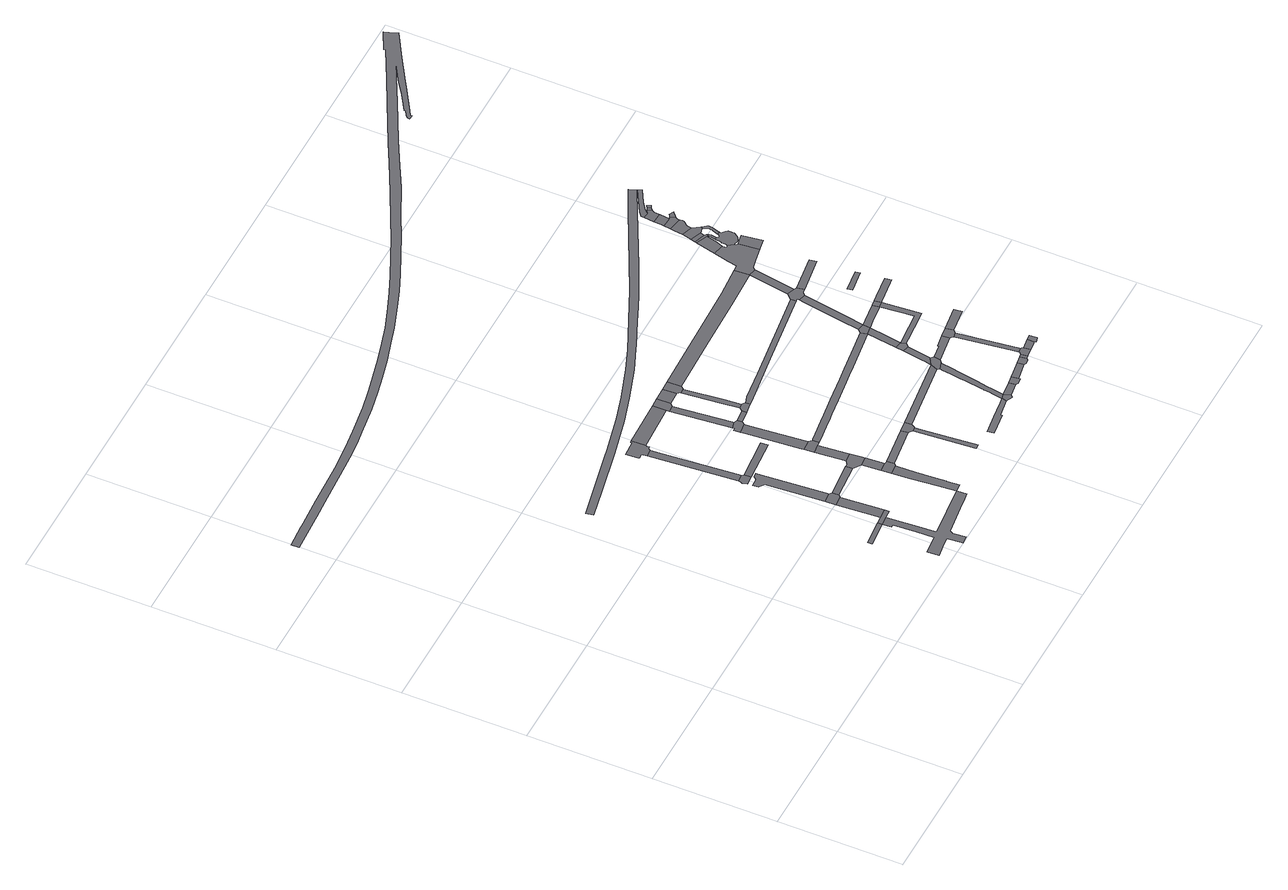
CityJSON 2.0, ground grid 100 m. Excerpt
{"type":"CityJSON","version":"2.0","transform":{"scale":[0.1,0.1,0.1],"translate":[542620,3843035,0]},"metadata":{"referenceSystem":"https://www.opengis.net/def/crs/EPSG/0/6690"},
"CityObjects":{
"road1":{"type":"Road","geometry":[{"type":"MultiSurface","lod":"1","boundaries":[[[0,1,2,3]]]}]},
"road2":{"type":"Road","geometry":[{"type":"MultiSurface","lod":"1","boundaries":[[[4,5,6,0,3,7]]]}]},
"road3":{"type":"Road","attributes":{"RoadStructureAttribute.sectionType":"1"},"geometry":[{"type":"MultiSurface","lod":"1","boundaries":[[[8,9,10,7,3,11,12,13,14,15,16,17,18,19,20,21,22,23,24,25,26,27,28,29,30]]]}]},
"road4":{"type":"Road","attributes":{"RoadStructureAttribute.sectionType":"1"},"geometry":[{"type":"MultiSurface","lod":"1","boundaries":[[[31,32,6,5]]]}]},
"road5":{"type":"Road","geometry":[{"type":"MultiSurface","lod":"1","boundaries":[[[33,34,32,31,35,36]]]}]},
"road6":{"type":"Road","attributes":{"RoadStructureAttribute.sectionType":"1"},"geometry":[{"type":"MultiSurface","lod":"1","boundaries":[[[37,38,39,40,41,42,43,34,33]]]}]},
"road7":{"type":"Road","geometry":[{"type":"MultiSurface","lod":"1","boundaries":[[[44,45,46,47,48,49,50,51]]]}]},
"road8":{"type":"Road","attributes":{"RoadStructureAttribute.sectionType":"1"},"geometry":[{"type":"MultiSurface","lod":"1","boundaries":[[[52,53,54,45,44]]]}]},
"road9":{"type":"Road","attributes":{"RoadStructureAttribute.sectionType":"1"},"geometry":[{"type":"MultiSurface","lod":"1","boundaries":[[[55,36,35,56]]]}]},
"road10":{"type":"Road","geometry":[{"type":"MultiSurface","lod":"1","boundaries":[[[57,58,59,60,61,62,63,54,53,64,65,66,67]]]}]},
"road11":{"type":"Road","attributes":{"RoadStructureAttribute.sectionType":"1"},"geometry":[{"type":"MultiSurface","lod":"1","boundaries":[[[68,69,70,71,72,73,74,75,76,77,30,78]]]}]},
"road12":{"type":"Road","attributes":{"RoadStructureAttribute.sectionType":"1"},"geometry":[{"type":"MultiSurface","lod":"1","boundaries":[[[79,80,51,50]]]}]},
"road13":{"type":"Road","geometry":[{"type":"MultiSurface","lod":"1","boundaries":[[[81,82,83,73,72,84,85,86]]]}]},
"road14":{"type":"Road","attributes":{"RoadStructureAttribute.sectionType":"1"},"geometry":[{"type":"MultiSurface","lod":"1","boundaries":[[[87,88,83,82]]]}]},
"road15":{"type":"Road","geometry":[{"type":"MultiSurface","lod":"1","boundaries":[[[89,90,91,92,55,56,88,87]]]}]},
"road16":{"type":"Road","attributes":{"RoadStructureAttribute.sectionType":"1"},"geometry":[{"type":"MultiSurface","lod":"1","boundaries":[[[93,94,95,96,97,98,91,90]]]}]},
"road17":{"type":"Road","geometry":[{"type":"MultiSurface","lod":"1","boundaries":[[[99,100,101,102,95,94,103,104]]]}]},
"road18":{"type":"Road","attributes":{"RoadStructureAttribute.sectionType":"1"},"geometry":[{"type":"MultiSurface","lod":"1","boundaries":[[[105,57,67,106]]]}]},
"road19":{"type":"Road","attributes":{"RoadStructureAttribute.sectionType":"1"},"geometry":[{"type":"MultiSurface","lod":"1","boundaries":[[[107,108,109,110,111,112,113,100,99]]]}]},
"road20":{"type":"Road","attributes":{"RoadStructureAttribute.sectionType":"1"},"geometry":[{"type":"MultiSurface","lod":"1","boundaries":[[[114,86,85,115]]]}]},
"road21":{"type":"Road","geometry":[{"type":"MultiSurface","lod":"1","boundaries":[[[116,117,118,119,120,121,122,111,110,123,124,125]]]}]},
"road22":{"type":"Road","attributes":{"RoadStructureAttribute.sectionType":"1"},"geometry":[{"type":"MultiSurface","lod":"1","boundaries":[[[126,127,120,119]]]}]},
"road23":{"type":"Road","attributes":{"RoadStructureAttribute.sectionType":"1"},"geometry":[{"type":"MultiSurface","lod":"1","boundaries":[[[128,129,125,124,130]]]}]},
"road24":{"type":"Road","attributes":{"RoadStructureAttribute.sectionType":"1"},"geometry":[{"type":"MultiSurface","lod":"1","boundaries":[[[131,132,133,134]]]}]},
"road25":{"type":"Road","geometry":[{"type":"MultiSurface","lod":"1","boundaries":[[[135,105,106,127,126,136]]]}]},
"road26":{"type":"Road","geometry":[{"type":"MultiSurface","lod":"1","boundaries":[[[137,114,115,138,132,131,139,140]]]}]},
"road27":{"type":"Road","geometry":[{"type":"MultiSurface","lod":"1","boundaries":[[[141,142,143,144,145,128,130,146,147,148]]]}]},
"road28":{"type":"Road","attributes":{"RoadStructureAttribute.sectionType":"1"},"geometry":[{"type":"MultiSurface","lod":"1","boundaries":[[[149,135,136,150]]]}]},
"road29":{"type":"Road","attributes":{"RoadStructureAttribute.sectionType":"1"},"geometry":[{"type":"MultiSurface","lod":"1","boundaries":[[[151,152,153,154,144,143]]]}]},
"road30":{"type":"Road","geometry":[{"type":"MultiSurface","lod":"1","boundaries":[[[155,149,150,156,153,152,157,158]]]}]},
"road31":{"type":"Road","attributes":{"RoadStructureAttribute.sectionType":"1"},"geometry":[{"type":"MultiSurface","lod":"1","boundaries":[[[159,160,161,162,163,164,165,166,167,168,169,170,171,172,173,174]]]}]},
"road32":{"type":"Road","attributes":{"RoadStructureAttribute.sectionType":"1"},"geometry":[{"type":"MultiSurface","lod":"1","boundaries":[[[175,176,177,178,179,180,181,182,183,104,103,184,185,186,187,188,189,190,191,192,193,194]]]}]},
"road33":{"type":"Road","attributes":{"RoadStructureAttribute.sectionType":"1"},"geometry":[{"type":"MultiSurface","lod":"1","boundaries":[[[195,137,140,196]]]}]},
"road34":{"type":"Road","geometry":[{"type":"MultiSurface","lod":"1","boundaries":[[[197,159,174,198,199]]]}]},
"road35":{"type":"Road","attributes":{"function":"3","RoadStructureAttribute.sectionType":"1"},"geometry":[{"type":"MultiSurface","lod":"1","boundaries":[[[200,201,202,203,204,205,206,207,208,209,210,211,212,213,214,215,216,217,218,219,220,221,222,223,224,225,226,227,228]]]}]},
"road36":{"type":"Road","attributes":{"RoadStructureAttribute.sectionType":"1"},"geometry":[{"type":"MultiSurface","lod":"1","boundaries":[[[229,230,231,197,199,232]]]}]},
"road37":{"type":"Road","attributes":{"RoadStructureAttribute.sectionType":"1"},"geometry":[{"type":"MultiSurface","lod":"1","boundaries":[[[233,234,235,236,237,238,239,240,241,242,243,244,245,246,247,248,249,250,159,197]]]}]},
"road38":{"type":"Road","geometry":[{"type":"MultiSurface","lod":"1","boundaries":[[[251,229,232,252,253,254]]]}]},
"road39":{"type":"Road","attributes":{"RoadStructureAttribute.sectionType":"1"},"geometry":[{"type":"MultiSurface","lod":"1","boundaries":[[[255,256,257,258,259,148,147,260,261,262]]]}]},
"road40":{"type":"Road","geometry":[{"type":"MultiSurface","lod":"1","boundaries":[[[263,195,196,240,239,264,265]]]}]},
"road41":{"type":"Road","attributes":{"RoadStructureAttribute.sectionType":"1"},"geometry":[{"type":"MultiSurface","lod":"1","boundaries":[[[266,267,251,254,268,269]]]}]},
"road42":{"type":"Road","attributes":{"RoadStructureAttribute.sectionType":"1"},"geometry":[{"type":"MultiSurface","lod":"1","boundaries":[[[270,271,272,195,263,273,274]]]}]},
"road43":{"type":"Road","attributes":{"RoadStructureAttribute.sectionType":"1"},"geometry":[{"type":"MultiSurface","lod":"1","boundaries":[[[275,276,277,278,279,280,281,282,283,284,285,286,287,288,289,290,291,292,293,294,295,296,297,298,299,300,301,302,303,304,305,306,307,308,309,310,311,312,313,314,315,316,317,318,319,320,321,322,323,324,325,326,327,328,329,330,331,332,333,334,335,336,337,338,339,340,341,342,343,344,345,346,347,348,349,350,351,352,353]]]}]},
"road44":{"type":"Road","attributes":{"RoadStructureAttribute.sectionType":"1"},"geometry":[{"type":"MultiSurface","lod":"1","boundaries":[[[354,355,155,158,356,357,358]]]}]},
"road45":{"type":"Road","geometry":[{"type":"MultiSurface","lod":"1","boundaries":[[[359,266,269,360,361,362]]]}]},
"road46":{"type":"Road","geometry":[{"type":"MultiSurface","lod":"1","boundaries":[[[363,270,274,364,365]]]}]},
"road47":{"type":"Road","attributes":{"RoadStructureAttribute.sectionType":"1"},"geometry":[{"type":"MultiSurface","lod":"1","boundaries":[[[366,367,368,265,264,369]]]}]},
"road48":{"type":"Road","attributes":{"RoadStructureAttribute.sectionType":"1"},"geometry":[{"type":"MultiSurface","lod":"1","boundaries":[[[370,359,362,371,372]]]}]},
"road49":{"type":"Road","attributes":{"RoadStructureAttribute.sectionType":"1"},"geometry":[{"type":"MultiSurface","lod":"1","boundaries":[[[373,374,194,375,363,365]]]}]},
"road50":{"type":"Road","attributes":{"RoadStructureAttribute.sectionType":"1"},"geometry":[{"type":"MultiSurface","lod":"1","boundaries":[[[376,377,378,379,380,370,372,381,382]]]}]},
"road51":{"type":"Road","geometry":[{"type":"MultiSurface","lod":"1","boundaries":[[[383,175,194,374,384]]]}]},
"road52":{"type":"Road","attributes":{"RoadStructureAttribute.sectionType":"1"},"geometry":[{"type":"MultiSurface","lod":"1","boundaries":[[[385,386,378,377]]]}]},
"road53":{"type":"Road","attributes":{"RoadStructureAttribute.sectionType":"1"},"geometry":[{"type":"MultiSurface","lod":"1","boundaries":[[[387,382,381,388,389]]]}]},
"road54":{"type":"Road","geometry":[{"type":"MultiSurface","lod":"1","boundaries":[[[390,366,369,391,386,385,392,393]]]}]},
"road55":{"type":"Road","geometry":[{"type":"MultiSurface","lod":"1","boundaries":[[[394,387,389,395,396,397,398,399]]]}]},
"road56":{"type":"Road","attributes":{"RoadStructureAttribute.sectionType":"1"},"geometry":[{"type":"MultiSurface","lod":"1","boundaries":[[[400,401,402,403,404,405,406,407,408,365,364]]]}]},
"road57":{"type":"Road","attributes":{"RoadStructureAttribute.sectionType":"1"},"geometry":[{"type":"MultiSurface","lod":"1","boundaries":[[[409,410,411,412,383,384,413,414]]]}]},
"road58":{"type":"Road","attributes":{"RoadStructureAttribute.sectionType":"1"},"geometry":[{"type":"MultiSurface","lod":"1","boundaries":[[[415,416,384,374,417,418,404]]]}]},
"road59":{"type":"Road","attributes":{"RoadStructureAttribute.sectionType":"1"},"geometry":[{"type":"MultiSurface","lod":"1","boundaries":[[[419,390,393,420]]]}]},
"road60":{"type":"Road","geometry":[{"type":"MultiSurface","lod":"1","boundaries":[[[421,415,404,403]]]}]},
"road61":{"type":"Road","geometry":[{"type":"MultiSurface","lod":"1","boundaries":[[[422,255,262,423,409,414,424,425,426,427]]]}]},
"road62":{"type":"Road","attributes":{"RoadStructureAttribute.sectionType":"1"},"geometry":[{"type":"MultiSurface","lod":"1","boundaries":[[[358,422,427,428]]]}]},
"road63":{"type":"Road","attributes":{"RoadStructureAttribute.sectionType":"1"},"geometry":[{"type":"MultiSurface","lod":"1","boundaries":[[[429,430,421,403,431,432,433]]]}]},
"road64":{"type":"Road","geometry":[{"type":"MultiSurface","lod":"1","boundaries":[[[434,435,436,437]]]}]},
"road65":{"type":"Road","attributes":{"RoadStructureAttribute.sectionType":"1"},"geometry":[{"type":"MultiSurface","lod":"1","boundaries":[[[438,426,425,439]]]}]},
"road66":{"type":"Road","geometry":[{"type":"MultiSurface","lod":"1","boundaries":[[[440,441,442,354,358,428,443,444,445,446,447,448,449,450,451,452,453,454,455,456,457,458,459,460]]]}]},
"road67":{"type":"Road","attributes":{"RoadStructureAttribute.sectionType":"1"},"geometry":[{"type":"MultiSurface","lod":"1","boundaries":[[[461,440,460,462,463,464,465,466,467]]]}]},
"road68":{"type":"Road","geometry":[{"type":"MultiSurface","lod":"1","boundaries":[[[468,461,467,469,470,471,472,473,474]]]}]},
"road69":{"type":"Road","attributes":{"RoadStructureAttribute.sectionType":"1"},"geometry":[{"type":"MultiSurface","lod":"1","boundaries":[[[475,468,474,476]]]}]},
"road70":{"type":"Road","attributes":{"RoadStructureAttribute.sectionType":"1"},"geometry":[{"type":"MultiSurface","lod":"1","boundaries":[[[477,478,479,480,481,447,446,482,483]]]}]},
"road71":{"type":"Road","geometry":[{"type":"MultiSurface","lod":"1","boundaries":[[[484,485,486,472,471,487,488,489,490]]]}]},
"road72":{"type":"Road","geometry":[{"type":"MultiSurface","lod":"1","boundaries":[[[491,492,493,494,495,496,497,498,499,500,501,502,503,504,490,489,505,506,507,508,509,510,511,453,452,512,513,514,515,516,517,518,519,520,521]]]}]},
"road73":{"type":"Road","attributes":{"RoadStructureAttribute.sectionType":"1"},"geometry":[{"type":"MultiSurface","lod":"1","boundaries":[[[522,523,475,476,524,525,526,527,528,529,530]]]}]},
"road74":{"type":"Road","geometry":[{"type":"MultiSurface","lod":"1","boundaries":[[[531,532,533,522,530,534,535,536,537,538,539,540,541,542,543,544,545,546]]]}]},
"road75":{"type":"Road","attributes":{"RoadStructureAttribute.sectionType":"1"},"geometry":[{"type":"MultiSurface","lod":"1","boundaries":[[[547,548,549,550,551,552,526,525,553,554,555,556,557,558,499,498]]]}]},
"road76":{"type":"Road","geometry":[{"type":"MultiSurface","lod":"1","boundaries":[[[559,531,546,560,561,562,563,564,565,566,567]]]}]},
"road77":{"type":"Road","attributes":{"RoadStructureAttribute.sectionType":"1"},"geometry":[{"type":"MultiSurface","lod":"1","boundaries":[[[568,569,559,567,570]]]}]},
"road78":{"type":"Road","geometry":[{"type":"MultiSurface","lod":"1","boundaries":[[[571,572,573,568,570,574,575]]]}]},
"road79":{"type":"Road","attributes":{"RoadStructureAttribute.sectionType":"1"},"geometry":[{"type":"MultiSurface","lod":"1","boundaries":[[[576,577,578,566,565,579,580,581]]]}]},
"road80":{"type":"Road","geometry":[{"type":"MultiSurface","lod":"1","boundaries":[[[582,571,575,583]]]}]},
"road81":{"type":"Road","geometry":[{"type":"MultiSurface","lod":"1","boundaries":[[[584,582,583,585]]]}]},
"road82":{"type":"Road","attributes":{"RoadStructureAttribute.sectionType":"1"},"geometry":[{"type":"MultiSurface","lod":"1","boundaries":[[[586,587,588,573,572,589,590,591]]]}]}
},
"vertices":[
[2019,643,0],[1812,624,0],[1816,589,0],[2022,608,0],
[2163,621,0],[2161,657,0],[2081,649,0],[2097,616,0],
[2122,222,0],[2117,264,0],[2113,342,0],[2027,536,0],[2048,538,0],[2059,350,0],[2067,215,0],[1910,196,0],[1918,106,0],[2003,118,0],[2038,122,0],[2094,129,0],[2097,117,0],[2104,31,0],[2107,4,0],[2168,9,0],[2158,112,0],[2173,138,0],[2317,159,0],[2411,172,0],[2510,185,0],[2563,192,0],[2555,271,0],
[2137,999,0],[2057,991,0],
[2131,1086,0],[2051,1078,0],[2155,1018,0],[2150,1068,0],
[2097,1572,0],[2091,1650,0],[2055,1647,0],[2038,1623,0],[1974,1620,0],[1978,1573,0],[2018,1543,0],
[2031,1736,0],[1968,1729,0],[1969,1713,0],[1960,1698,0],[1971,1659,0],[2034,1664,0],[2044,1665,0],[2041,1721,0],
[1977,2340,0],[1972,2435,0],[1913,2429,0],
[2433,1095,0],[2438,1045,0],
[1998,2601,0],[1985,2600,0],[1986,2586,0],[1860,2578,0],[1866,2482,0],[1869,2472,0],[1909,2477,0],[1981,2453,0],[2001,2458,0],[1999,2478,0],[2001,2488,0],
[2614,376,0],[2614,380,0],[2607,492,0],[2600,626,0],[2593,776,0],[2514,770,0],[2525,632,0],[2526,617,0],[2544,411,0],[2547,370,0],[2620,277,0],
[2387,1694,0],[2381,1752,0],
[2595,849,0],[2584,856,0],[2508,850,0],[2599,782,0],[2613,797,0],[2606,851,0],
[2570,1006,0],[2496,1000,0],
[2567,1049,0],[2559,1126,0],[2487,1119,0],[2455,1097,0],
[2551,1215,0],[2537,1369,0],[2466,1360,0],[2468,1346,0],[2475,1261,0],[2484,1156,0],
[2544,1446,0],[2459,1439,0],[2461,1414,0],[2461,1412,0],[2572,1373,0],[2567,1426,0],
[2382,2613,0],[2386,2505,0],
[2543,1451,0],[2542,1469,0],[2501,1900,0],[2498,1938,0],[2417,1929,0],[2419,1893,0],[2457,1461,0],
[2928,893,0],[2935,838,0],
[2511,2002,0],[2508,2003,0],[2500,2007,0],[2488,2014,0],[2433,1997,0],[2434,1985,0],[2412,1981,0],[2514,1961,0],[2516,1961,0],[2513,2001,0],
[2442,2484,0],[2388,2479,0],
[2616,2011,0],[2614,2011,0],[2618,1975,0],
[3000,816,0],[2965,813,0],[3002,329,0],[3040,330,0],
[2459,2616,0],[2463,2507,0],
[3015,904,0],[2962,815,0],[3003,822,0],[3022,851,0],
[2695,2026,0],[2677,2040,0],[2675,2041,0],[2635,2036,0],[2635,2034,0],[2641,1979,0],[2704,1987,0],[2699,2023,0],
[2565,2619,0],[2569,2510,0],
[2661,2180,0],[2630,2487,0],[2591,2485,0],[2621,2176,0],
[2646,2622,0],[2590,2490,0],[2632,2490,0],[2650,2513,0],
[3536,376,0],[3535,376,0],[3529,375,0],[3488,368,0],[3411,358,0],[3391,356,0],[3381,355,0],[3379,355,0],[3224,333,0],[3191,328,0],[3198,278,0],[3208,279,0],[3385,301,0],[3384,316,0],[3386,316,0],[3527,338,0],
[3688,1580,0],[3524,1559,0],[3314,1530,0],[3204,1515,0],[2987,1485,0],[2830,1464,0],[2800,1458,0],[2680,1442,0],[2579,1428,0],[2591,1375,0],[2602,1377,0],[2732,1396,0],[2822,1408,0],[2863,1414,0],[3010,1434,0],[3198,1460,0],[3306,1474,0],[3325,1476,0],[3572,1510,0],[3706,1528,0],
[3622,982,0],[3594,927,0],
[3574,386,0],[3576,316,0],[3597,334,0],
[4268,3710,0],[4075,3616,0],[3362,3264,0],[2813,3019,0],[2631,2948,0],[2360,2854,0],[2148,2793,0],[1834,2717,0],[1791,2708,0],[1334,2612,0],[1199,2582,0],[1213,2524,0],[1228,2527,0],[1314,2545,0],[1445,2572,0],[1834,2655,0],[2152,2731,0],[2377,2796,0],[2651,2890,0],[2842,2967,0],[2878,2983,0],[3106,3083,0],[3156,3103,0],[3333,3181,0],[3524,3270,0],[3603,3310,0],[4099,3557,0],[4279,3647,0],[4291,3653,0],
[3698,402,0],[3633,393,0],[3576,387,0],[3706,350,0],
[3592,490,0],[3599,527,0],[3615,615,0],[3637,745,0],[3656,856,0],[3667,912,0],[3668,924,0],[3610,906,0],[3607,884,0],[3595,808,0],[3586,740,0],[3580,687,0],[3562,549,0],[3560,533,0],[3559,532,0],[3553,488,0],[3548,458,0],[3538,389,0],
[3761,411,0],[3724,338,0],[3771,345,0],[3770,356,0],
[3776,2178,0],[3497,2141,0],[3004,2074,0],[2755,2041,0],[2722,2030,0],[2730,1991,0],[3173,2052,0],[3782,2136,0],
[3682,1018,0],[3696,945,0],[3700,998,0],
[3907,433,0],[3843,423,0],[3909,381,0],[3915,382,0],
[3659,1222,0],[3634,1058,0],[3631,1037,0],[3709,1183,0],[3713,1210,0],
[4937,5987,0],[4779,5905,0],[4784,5892,0],[4520,5760,0],[4304,5650,0],[3948,5472,0],[3774,5380,0],[3501,5245,0],[3260,5122,0],[3090,5038,0],[2919,4959,0],[2745,4880,0],[2593,4816,0],[2451,4759,0],[2259,4690,0],[2110,4644,0],[1945,4597,0],[1776,4558,0],[1628,4524,0],[1464,4490,0],[1222,4452,0],[1107,4436,0],[997,4423,0],[862,4411,0],[857,4411,0],[473,4390,0],[231,4375,0],[189,4372,0],[1,4360,0],[4,4296,0],[307,4314,0],[335,4316,0],[488,4325,0],[748,4341,0],[873,4349,0],[1020,4360,0],[1123,4371,0],[1240,4388,0],[1479,4425,0],[1652,4459,0],[1796,4493,0],[1971,4535,0],[2138,4586,0],[2285,4630,0],[2486,4700,0],[2633,4756,0],[2790,4825,0],[2962,4902,0],[3143,4986,0],[3318,5070,0],[3576,5193,0],[3840,5333,0],[4006,5420,0],[4342,5590,0],[4563,5703,0],[4846,5848,0],[4773,5808,0],[4682,5758,0],[4527,5664,0],[4427,5596,0],[4290,5510,0],[4290,5497,0],[4258,5476,0],[4237,5461,0],[4232,5451,0],[4231,5435,0],[4264,5434,0],[4264,5442,0],[4270,5451,0],[4305,5472,0],[4510,5597,0],[4587,5645,0],[4795,5772,0],[4942,5861,0],[4975,5879,0],[4965,5909,0],[4965,5908,0],[4854,5852,0],[4964,5909,0],
[3864,2670,0],[3618,2654,0],[3104,2526,0],[3570,2540,0],[3872,2550,0],
[3966,441,0],[3929,373,0],[3967,378,0],[3974,389,0],
[3668,1284,0],[3738,1236,0],[3726,1275,0],
[3915,1038,0],[3813,1024,0],[3815,1012,0],[3923,978,0],
[3993,445,0],[3977,389,0],[4000,392,0],
[3747,1414,0],[3765,1539,0],[3679,1358,0],
[4053,467,0],[4048,474,0],[4010,466,0],[4011,464,0],[4006,458,0],[4069,401,0],[4062,456,0],
[3715,1606,0],[3774,1597,0],
[3983,963,0],[3946,954,0],
[4148,467,0],[4129,409,0],[4149,411,0],
[3997,1049,0],[3942,959,0],[3991,972,0],[4005,988,0],
[4190,474,0],[4156,403,0],[4156,401,0],[4191,408,0],[4193,410,0],[4199,416,0],
[3779,1240,0],[4017,1262,0],[4058,1266,0],[4032,1576,0],[3987,1570,0],[4015,1301,0],[4013,1301,0],[3779,1280,0],[3775,1279,0],
[3799,2116,0],[3793,2080,0],[3780,2002,0],[3737,1748,0],[3800,1749,0],[3859,2106,0],
[3978,1623,0],[3818,1602,0],[3832,1549,0],[3909,1559,0],
[4194,1076,0],[4203,1013,0],
[4025,1629,0],
[3817,2220,0],[3803,2139,0],[3879,2127,0],[3909,2131,0],[3901,2190,0],[3878,2200,0],
[3932,2537,0],
[4259,1660,0],[4070,1635,0],[4041,1577,0],[4236,1603,0],[4266,1607,0],
[4228,1880,0],[4050,1858,0],[4054,1818,0],[4234,1841,0],
[4193,2230,0],[4201,2173,0],
[3960,2874,0],[3930,2750,0],[3916,2674,0],[3932,2540,0],[3953,2562,0],[4025,2577,0],[4137,2597,0],[4116,2760,0],[4115,2760,0],[4102,2768,0],[4100,2769,0],[4099,2775,0],[4101,2779,0],[4070,2826,0],[4064,2821,0],[4061,2820,0],[4057,2820,0],[4050,2824,0],[4047,2828,0],[4045,2837,0],[4046,2853,0],
[3998,3033,0],[4058,2883,0],[4061,2892,0],[4063,2897,0],[4069,2917,0],[4085,2988,0],[4087,2995,0],
[4002,3049,0],[4089,2993,0],[4090,2992,0],[4094,2986,0],[4105,3005,0],[4093,3015,0],[4091,3017,0],
[4010,3085,0],[4099,3052,0],
[4204,2778,0],[4152,2767,0],[4146,2766,0],[4135,2764,0],[4132,2763,0],[4176,2605,0],[4225,2614,0],
[4113,2949,0],[4117,2974,0],[4113,2994,0],[4097,2974,0],[4093,2952,0],[4090,2933,0],[4109,2929,0],
[4202,2839,0],[4207,2858,0],[4206,2871,0],[4203,2880,0],[4191,2894,0],[4173,2909,0],[4164,2921,0],[4166,2937,0],[4143,2932,0],[4138,2921,0],[4129,2917,0],[4123,2914,0],[4116,2915,0],[4110,2923,0],[4087,2921,0],[4086,2917,0],[4080,2880,0],[4079,2877,0],[4078,2872,0],[4075,2845,0],[4073,2832,0],[4110,2784,0],[4116,2784,0],[4120,2782,0],[4125,2780,0],[4128,2779,0],[4143,2778,0],[4153,2781,0],[4171,2790,0],[4182,2799,0],[4204,2832,0],
[4029,3162,0],[4022,3131,0],[4135,3059,0],[4145,3061,0],[4158,3075,0],[4138,3101,0],[4131,3110,0],[4121,3124,0],[4118,3132,0],
[4043,3264,0],[4040,3246,0],[4034,3183,0],[4117,3144,0],[4118,3152,0],[4123,3168,0],[4130,3181,0],[4142,3195,0],[4145,3199,0],[4147,3201,0],[4150,3205,0],[4153,3210,0],[4154,3214,0],[4155,3219,0],[4155,3227,0],[4153,3246,0],
[4175,2969,0],[4185,2999,0],[4188,3020,0],[4187,3030,0],[4183,3039,0],[4173,3056,0],[4160,3036,0],[4164,3023,0],[4164,3000,0],[4163,2998,0],[4160,2985,0],[4149,2955,0],
[4051,3320,0],[4152,3248,0],[4153,3255,0],[4155,3264,0],[4158,3272,0],[4160,3274,0],[4165,3282,0],[4146,3320,0],[4131,3312,0],
[4058,3402,0],[4054,3346,0],[4139,3397,0],
[4140,3497,0],[4110,3480,0],[4064,3484,0],[4144,3444,0],[4152,3464,0],
[4172,3336,0],[4166,3332,0],[4154,3325,0],[4175,3292,0],[4204,3315,0],[4208,3319,0],
[4159,3507,0],[4174,3480,0],
[4182,3520,0],[4197,3494,0],
[4294,3648,0],[4103,3539,0],[4065,3511,0],[4135,3512,0],[4202,3560,0],[4310,3617,0]
]}
